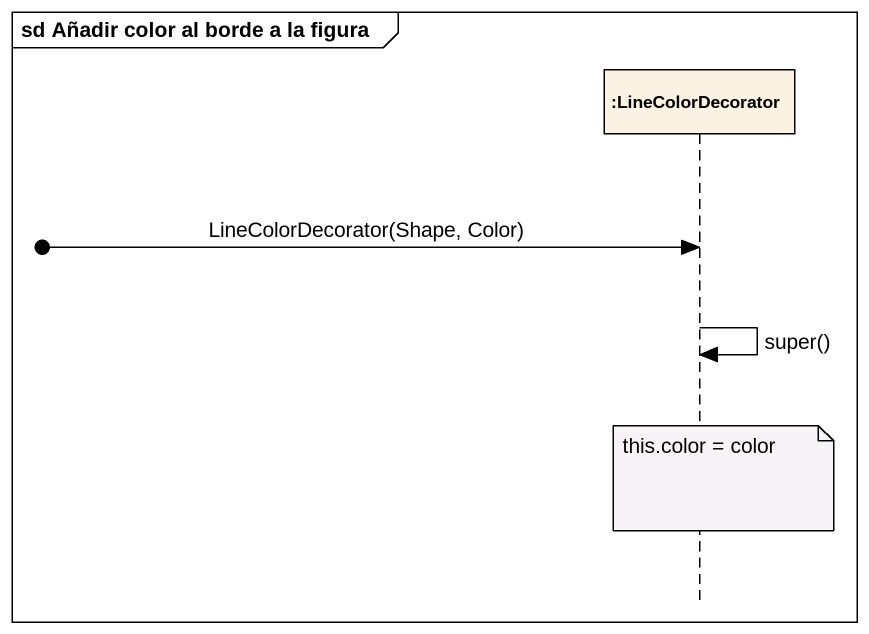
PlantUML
@startuml
mainframe sd Añadir color al borde a la figura
hide footbox
participant ":LineColorDecorator" as LineColorDecorator

[o-> LineColorDecorator : LineColorDecorator(Shape, Color)
LineColorDecorator -> LineColorDecorator : super()
note over LineColorDecorator : this.color = color
@enduml
